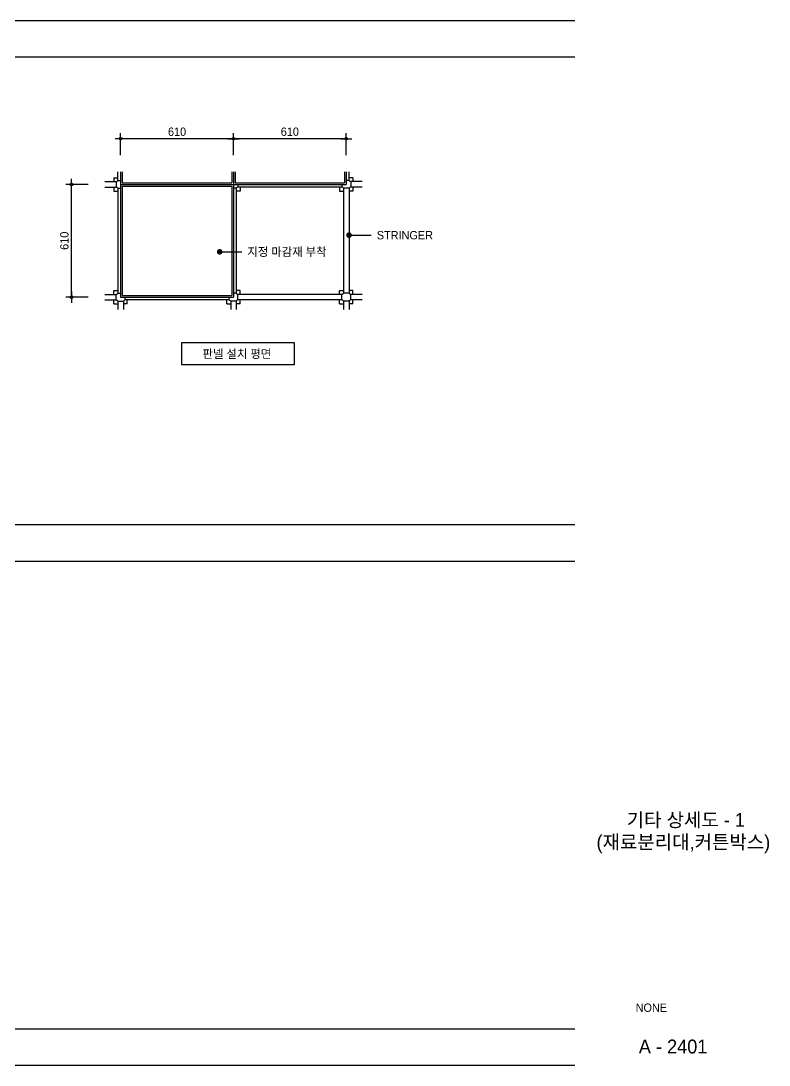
# Model space of a CAD drawing. Header units: millimetres. Extents: x 34525733 to 34529703, y -18666059 to -18663334.
# Drawn here: x 34528354 to 34529703, y -18666059 to -18664177 of the extents above; entities that cross this region are included whole.
import ezdxf
from ezdxf.enums import TextEntityAlignment as Align

# ---------------------------------------------------------------- set-up
doc = ezdxf.new("R2010")
doc.units = ezdxf.units.MM
doc.header["$LTSCALE"] = 100
doc.header["$MEASUREMENT"] = 0
doc.layers.get('DEFPOINTS').update_dxf_attribs({"color": 124})
for name, color, linetype in [('4A.TEC FORM-TEXT', 3, 'Continuous'), ('4A.TEC TEXT 2', 3, 'Continuous'), ('9', 9, 'Continuous'), ('DIM', 7, 'Continuous'), ('DIME', 1, 'Continuous'), ('FINL', 5, 'Continuous'), ('TEX', 3, 'Continuous'), ('TXT', 3, 'Continuous')]:
    doc.layers.add(name, color=color, linetype=linetype)
doc.styles.add('나눔고딕', font='')
doc.styles.add('돋움', font='')
doc.styles.get('나눔고딕').set_extended_font_data('Dotum')
doc.styles.get('돋움').set_extended_font_data('Dotum')
doc.dimstyles.new('DIM(3)', dxfattribs={"dimscale": 5, "dimtxt": 3, "dimasz": 1, "dimexe": 2, "dimexo": 3, "dimgap": 1, "dimtad": 1, "dimdec": 0, "dimzin": 0, "dimdsep": 46, "dimlunit": 6, "dimtxsty": '돋움', "dimblk1": 'DIMDOT', "dimblk2": 'DIMDOT', "dimsah": 1, "dimcen": 2.5, "dimclrd": 1, "dimclre": 1, "dimazin": 0, "dimtfac": 1, "dimtdec": 0, "dimtix": 1, "dimtmove": 2, "dimatfit": 2, "dimldrblk": 'DIMDOT', "dimfxl": 0, "dimtolj": 1, "dimtzin": 0, "dimarcsym": 0})

# ---------------------------------------------------------------- blocks, each defined once
blk = doc.blocks.new('DIMDOT')
blk.add_line((-2, 0), (2, 0))
blk.add_circle((0, 0), 0.5)
blk = doc.blocks.new('*D18')
at = {"layer": 'DEFPOINTS', "color": 0}
for p in [(34528534.2, -18664389.5), (34528534.2, -18664434.5), (34528737.6, -18664434.5)]:
    blk.add_point(p, dxfattribs=at)
at = {"layer": 'DIM', "color": 1, "lineweight": -2}
for p, q in [((34528534.2, -18664419.5), (34528534.2, -18664379.5)), ((34528737.6, -18664419.5), (34528737.6, -18664379.5)), ((34528732.6, -18664389.5), (34528539.2, -18664389.5))]:
    blk.add_line(p, q, dxfattribs=at)
at = {"layer": 'DIM', "color": 1, "lineweight": -2, "xscale": 5, "yscale": 5, "zscale": 5, "rotation": 180}
blk.add_blockref('DIMDOT', (34528534.2, -18664389.5), dxfattribs=at)
at = {"layer": 'DIM', "color": 1, "lineweight": -2, "xscale": 5, "yscale": 5, "zscale": 5}
blk.add_blockref('DIMDOT', (34528737.6, -18664389.5), dxfattribs=at)
at = {"layer": 'DIM', "color": 0, "insert": (34528635.9, -18664377), "char_height": 15, "attachment_point": 5, "style": '돋움'}
blk.add_mtext('\\A1;610', dxfattribs=at)
blk = doc.blocks.new('*D19')
at = {"layer": 'DEFPOINTS', "color": 0}
for p in [(34528737.6, -18664389.5), (34528737.6, -18664434.5), (34528940.9, -18664434.5)]:
    blk.add_point(p, dxfattribs=at)
at = {"layer": 'DIM', "color": 1, "lineweight": -2}
for p, q in [((34528737.6, -18664419.5), (34528737.6, -18664379.5)), ((34528940.9, -18664419.5), (34528940.9, -18664379.5)), ((34528935.9, -18664389.5), (34528742.6, -18664389.5))]:
    blk.add_line(p, q, dxfattribs=at)
at = {"layer": 'DIM', "color": 1, "lineweight": -2, "xscale": 5, "yscale": 5, "zscale": 5, "rotation": 180}
blk.add_blockref('DIMDOT', (34528737.6, -18664389.5), dxfattribs=at)
at = {"layer": 'DIM', "color": 1, "lineweight": -2, "xscale": 5, "yscale": 5, "zscale": 5}
blk.add_blockref('DIMDOT', (34528940.9, -18664389.5), dxfattribs=at)
at = {"layer": 'DIM', "color": 0, "insert": (34528839.2, -18664377), "char_height": 15, "attachment_point": 5, "style": '돋움'}
blk.add_mtext('\\A1;610', dxfattribs=at)
blk = doc.blocks.new('*D20')
at = {"layer": 'DEFPOINTS', "color": 0}
for p in [(34528445.4, -18664471.8), (34528490.4, -18664471.8), (34528490.4, -18664675.1)]:
    blk.add_point(p, dxfattribs=at)
at = {"layer": 'DIM', "color": 1, "lineweight": -2}
for p, q in [((34528475.4, -18664471.8), (34528435.4, -18664471.8)), ((34528445.4, -18664670.1), (34528445.4, -18664476.8)), ((34528475.4, -18664675.1), (34528435.4, -18664675.1))]:
    blk.add_line(p, q, dxfattribs=at)
at = {"layer": 'DIM', "color": 1, "lineweight": -2, "xscale": 5, "yscale": 5, "zscale": 5}
for p, rotation in [((34528445.4, -18664471.8), 90), ((34528445.4, -18664675.1), 270)]:
    blk.add_blockref('DIMDOT', p, dxfattribs=dict(at, rotation=rotation))
at = {"layer": 'DIM', "color": 0, "insert": (34528432.9, -18664573.4), "char_height": 15, "attachment_point": 5, "rotation": 90, "style": '돋움'}
blk.add_mtext('\\A1;610', dxfattribs=at)

msp = doc.modelspace()

# ---------------------------------------------------------------- linework, layer by layer
msp.add_lwpolyline([(34528847.1, -18664797), (34528644.2, -18664797), (34528644.2, -18664757), (34528847.1, -18664757)], close=True)
at = {"layer": '9'}
for p, q in [((34529353.1, -18664177.2), (34525733.1, -18664177.2)), ((34525733.1, -18664242.2), (34529353.1, -18664242.2)), ((34529353.1, -18665085.6), (34525733.1, -18665085.6)), ((34525733.1, -18665150.6), (34529353.1, -18665150.6)), ((34529353.1, -18665993.9), (34525733.1, -18665993.9)), ((34529353.1, -18665993.9), (34525733.1, -18665993.9)), ((34525733.1, -18666058.9), (34529353.1, -18666058.9)), ((34525733.1, -18666058.9), (34529353.1, -18666058.9)), ((34525733.1, -18666058.9), (34529353.1, -18666058.9))]:
    msp.add_line(p, q, dxfattribs=at)
at = {"layer": 'DIME'}
for p, q in [((34528945.9, -18664563.4), (34528985.9, -18664563.4)), ((34528712.7, -18664593.4), (34528752.7, -18664593.4))]:
    msp.add_line(p, q, dxfattribs=at)
at = {"layer": 'FINL'}
for p, q in [((34528529.2, -18664464.8), (34528529.2, -18664449.5)), ((34528534.2, -18664449.5), (34528534.2, -18664675.1)), ((34528537.2, -18664449.5), (34528537.2, -18664468.8)), ((34528734.6, -18664449.5), (34528734.6, -18664468.8)), ((34528737.6, -18664449.5), (34528737.6, -18664675.1)), ((34528740.6, -18664449.5), (34528740.6, -18664468.8)), ((34528937.9, -18664449.5), (34528937.9, -18664468.8)), ((34528940.9, -18664449.5), (34528940.9, -18664471.8)), ((34528945.9, -18664464.8), (34528945.9, -18664449.5)), ((34528505.4, -18664466.8), (34528526.2, -18664466.8)), ((34528505.4, -18664476.8), (34528526.2, -18664476.8)), ((34528522.2, -18664459.8), (34528522.2, -18664466.8)), ((34528522.2, -18664459.8), (34528529.2, -18664459.8)), ((34528522.2, -18664476.8), (34528522.2, -18664483.8)), ((34528526.2, -18664466.8), (34528526.2, -18664476.8)), ((34528529.2, -18664464.8), (34528534.2, -18664464.8)), ((34528534.2, -18664471.8), (34528940.9, -18664471.8)), ((34528537.2, -18664468.8), (34528734.6, -18664468.8)), ((34528537.2, -18664474.8), (34528537.2, -18664672.1)), ((34528537.2, -18664474.8), (34528734.6, -18664474.8)), ((34528734.6, -18664474.8), (34528734.6, -18664672.1)), ((34528740.6, -18664468.8), (34528937.9, -18664468.8)), ((34528745.5, -18664471.8), (34528745.5, -18664476.8)), ((34528932.9, -18664476.8), (34528745.5, -18664476.8)), ((34528749.6, -18664476.8), (34528749.6, -18664483.8)), ((34528928.9, -18664476.8), (34528928.9, -18664483.8)), ((34528932.9, -18664471.8), (34528932.9, -18664476.8)), ((34528945.9, -18664464.8), (34528940.9, -18664464.8)), ((34528952.9, -18664459.8), (34528945.9, -18664459.8)), ((34528948.9, -18664466.8), (34528948.9, -18664476.8)), ((34528969.7, -18664466.8), (34528948.9, -18664466.8)), ((34528969.7, -18664476.8), (34528948.9, -18664476.8)), ((34528952.9, -18664459.8), (34528952.9, -18664466.8)), ((34528952.9, -18664476.8), (34528952.9, -18664483.8)), ((34528522.2, -18664483.8), (34528529.2, -18664483.8)), ((34528529.2, -18664478.8), (34528534.2, -18664478.8)), ((34528529.2, -18664478.8), (34528529.2, -18664668.1)), ((34528742.6, -18664478.8), (34528737.6, -18664478.8)), ((34528742.6, -18664478.8), (34528742.6, -18664668.1)), ((34528749.6, -18664483.8), (34528742.6, -18664483.8)), ((34528928.9, -18664483.8), (34528935.9, -18664483.8)), ((34528945.9, -18664478.8), (34528935.9, -18664478.8)), ((34528935.9, -18664478.8), (34528935.9, -18664668.1)), ((34528945.9, -18664478.8), (34528945.9, -18664668.1)), ((34528952.9, -18664483.8), (34528945.9, -18664483.8)), ((34528522.2, -18664663.1), (34528529.2, -18664663.1)), ((34528522.2, -18664670.1), (34528522.2, -18664663.1)), ((34528749.6, -18664663.1), (34528742.6, -18664663.1)), ((34528749.6, -18664670.1), (34528749.6, -18664663.1)), ((34528928.9, -18664663.1), (34528935.9, -18664663.1)), ((34528928.9, -18664670.1), (34528928.9, -18664663.1)), ((34528952.9, -18664663.1), (34528945.9, -18664663.1)), ((34528952.9, -18664670.1), (34528952.9, -18664663.1)), ((34528505.4, -18664670.1), (34528526.2, -18664670.1)), ((34528505.4, -18664680.1), (34528526.2, -18664680.1)), ((34528522.2, -18664687.1), (34528522.2, -18664680.1)), ((34528526.2, -18664680.1), (34528526.2, -18664670.1)), ((34528529.2, -18664668.1), (34528534.2, -18664668.1)), ((34528529.2, -18664682.1), (34528529.2, -18664697.4)), ((34528529.2, -18664682.1), (34528539.2, -18664682.1)), ((34528534.2, -18664675.1), (34528737.6, -18664675.1)), ((34528537.2, -18664672.1), (34528734.6, -18664672.1)), ((34528539.2, -18664682.1), (34528539.2, -18664697.4)), ((34528542.2, -18664680.1), (34528542.2, -18664675.1)), ((34528729.6, -18664680.1), (34528542.2, -18664680.1)), ((34528546.2, -18664687.1), (34528546.2, -18664680.1)), ((34528725.6, -18664687.1), (34528725.6, -18664680.1)), ((34528729.6, -18664680.1), (34528729.6, -18664675.1)), ((34528742.6, -18664682.1), (34528732.6, -18664682.1)), ((34528732.6, -18664682.1), (34528732.6, -18664697.4)), ((34528742.6, -18664668.1), (34528737.6, -18664668.1)), ((34528742.6, -18664682.1), (34528742.6, -18664697.4)), ((34528932.9, -18664670.1), (34528745.5, -18664670.1)), ((34528745.5, -18664680.1), (34528745.5, -18664670.1)), ((34528932.9, -18664680.1), (34528745.5, -18664680.1)), ((34528749.6, -18664687.1), (34528749.6, -18664680.1)), ((34528928.9, -18664687.1), (34528928.9, -18664680.1)), ((34528932.9, -18664680.1), (34528932.9, -18664670.1)), ((34528945.9, -18664668.1), (34528935.9, -18664668.1)), ((34528945.9, -18664682.1), (34528935.9, -18664682.1)), ((34528935.9, -18664682.1), (34528935.9, -18664697.4)), ((34528945.9, -18664682.1), (34528945.9, -18664697.4)), ((34528969.7, -18664670.1), (34528948.9, -18664670.1)), ((34528948.9, -18664680.1), (34528948.9, -18664670.1)), ((34528969.7, -18664680.1), (34528948.9, -18664680.1)), ((34528952.9, -18664687.1), (34528952.9, -18664680.1)), ((34528522.2, -18664687.1), (34528529.2, -18664687.1)), ((34528546.2, -18664687.1), (34528539.2, -18664687.1)), ((34528725.6, -18664687.1), (34528732.6, -18664687.1)), ((34528749.6, -18664687.1), (34528742.6, -18664687.1)), ((34528928.9, -18664687.1), (34528935.9, -18664687.1)), ((34528952.9, -18664687.1), (34528945.9, -18664687.1))]:
    msp.add_line(p, q, dxfattribs=at)
for centre, start, end in [((34528524.5, -18664460.9), 286.6343, 320.9247), ((34528524.5, -18664482.6), 39.0753, 73.3657), ((34528747.3, -18664482.6), 106.6343, 140.9247), ((34528931.2, -18664482.6), 39.0753, 73.3657), ((34528950.6, -18664460.9), 219.0753, 253.3657), ((34528950.6, -18664482.6), 106.6343, 140.9247), ((34528524.5, -18664664.3), 286.6343, 320.9247), ((34528524.5, -18664686), 39.0753, 73.3657), ((34528544, -18664686), 106.6343, 140.9247), ((34528727.8, -18664686), 39.0753, 73.3657), ((34528747.3, -18664664.3), 219.0753, 253.3657), ((34528747.3, -18664686), 106.6343, 140.9247), ((34528931.2, -18664664.3), 286.6343, 320.9247), ((34528931.2, -18664686), 39.0753, 73.3657), ((34528950.6, -18664664.3), 219.0753, 253.3657), ((34528950.6, -18664686), 106.6343, 140.9247)]:
    msp.add_arc(centre, 6.1, start, end, dxfattribs=at)
at = {"layer": 'TEX', "color": 1, "const_width": 5}
for points in [[(34528948.3, -18664564, -1), (34528943.4, -18664562.7, -1)], [(34528715.1, -18664594, -1), (34528710.2, -18664592.7, -1)]]:
    msp.add_lwpolyline(points, format="xyb", close=True, dxfattribs=at)
at = {"layer": 'TXT'}
msp.add_line((34529072, -18664563.4), (34529076.5, -18664563.4), dxfattribs=at)

# ---------------------------------------------------------------- texts
at = {"layer": '4A.TEC FORM-TEXT', "style": '돋움'}
msp.add_text('A - 2401', height=25, dxfattribs=at).set_placement((34529530.1, -18666037.9), align=Align.CENTER)
at = {"layer": '4A.TEC TEXT 2', "style": '나눔고딕'}
for s, height, p in [('기타 상세도 - 1', 25, (34529553.1, -18665629.5)), ('(재료분리대,커튼박스) ', 25, (34529553.1, -18665669.5)), ('NONE', 15, (34529490.9, -18665962.9))]:
    msp.add_text(s, height=height, dxfattribs=at).set_placement(p, align=Align.CENTER)
at = {"layer": 'TEX', "style": '돋움'}
for s, p in [('STRINGER', (34528995.9, -18664570.9)), ('지정 마감재 부착', (34528762.7, -18664600.9))]:
    msp.add_text(s, height=15, dxfattribs=at).set_placement(p)
msp.add_text('판넬 설치 평면', height=15, dxfattribs=at).set_placement((34528743.7, -18664777), align=Align.MIDDLE)

# ---------------------------------------------------------------- dimensions: what is measured, and where the dimension line sits
at = {"layer": 'DIM'}
for base, p1, p2, angle, picture, middle in [((34528534.2, -18664389.5), (34528737.6, -18664434.5), (34528534.2, -18664434.5), 180, '*D18', (34528635.9, -18664377)), ((34528737.6, -18664389.5), (34528940.9, -18664434.5), (34528737.6, -18664434.5), 180, '*D19', (34528839.2, -18664377)), ((34528445.4, -18664471.8), (34528490.4, -18664675.1), (34528490.4, -18664471.8), 90, '*D20', (34528432.9, -18664573.4))]:
    dim = msp.add_linear_dim(base=base, p1=p1, p2=p2, angle=angle, text='610', dimstyle='DIM(3)', dxfattribs=at)
    dim.commit()
    dim.dimension.update_dxf_attribs({"geometry": picture, "text_midpoint": middle})

doc.saveas('drawing.dxf')
